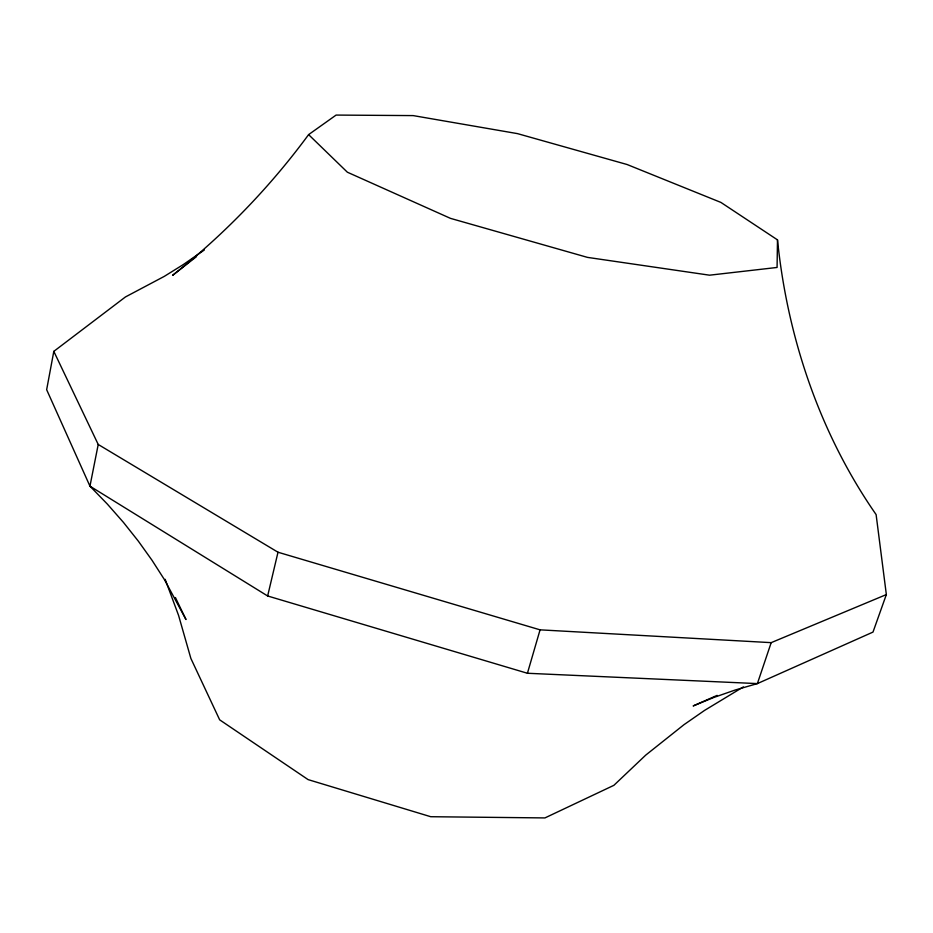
<?xml version="1.0" encoding="UTF-8"?>
<svg xmlns="http://www.w3.org/2000/svg" width="933" height="933" viewBox="0 0 933 933"><rect width="100%" height="100%" fill="white"/><g stroke="black" fill="none" stroke-linecap="round" stroke-linejoin="round"><path stroke-width="1.4" d="M308.601 134.62L336.102 115.074L413.191 115.599L517.5 133.629L627.116 164.523L720.894 202.414L777.492 239.874L777.072 267.456L709.546 275.188L587.475 257.38L450.464 218.357L347.368 172.208L308.601 134.62C269.835 187.346 223.92 234.743 172.593 275.34L196.56 256.575M204.339 249.986L183.253 264.599L164.208 276.425L125.43 296.962L53.811 351.368L46.65 389.691L89.953 486.163L107.33 504.065L123.459 522.41L138.341 541.152L152.021 560.266L164.5 579.731L185.994 619.535L175.427 597.563M53.811 351.368L98.222 444.47L89.953 486.163L267.643 595.977L527.425 673.264L757.386 683.597L872.996 632.084L886.35 594.578L876.11 514.584C819.874 433.693 787.429 337.583 777.492 239.874M267.643 595.977L277.999 552.231L98.222 444.47M527.425 673.264L540.067 629.845L771.183 642.65L886.35 594.578M771.183 642.65L757.386 683.597L735.157 690.023L713.757 697.487L693.161 705.943L717.127 695.377M743.368 686.91L704.543 710.421L684.017 724.661L645.753 755.1L613.879 785.329L544.93 817.926L430.731 816.713L308.112 779.615L219.663 719.833L190.868 658.418L178.6 615.488L165.164 579.311M277.999 552.231L540.067 629.845"/></g></svg>
